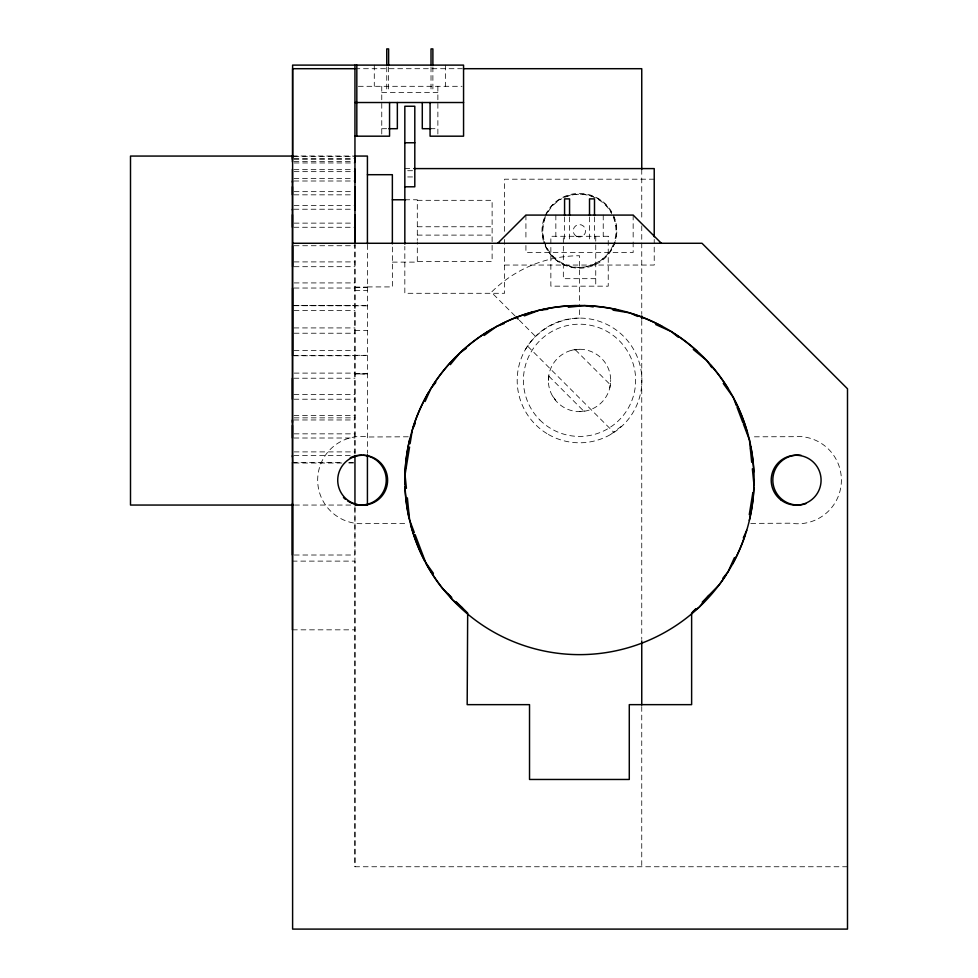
<?xml version="1.0" encoding="UTF-8"?>
<svg xmlns="http://www.w3.org/2000/svg" width="978" height="978" viewBox="0 0 978 978"><rect width="100%" height="100%" fill="white"/><g stroke="black" fill="none" stroke-linecap="round" stroke-linejoin="round"><path stroke-width="0.73" stroke-dasharray="4.89 3.67" d="M847.498 866.752L354.953 866.752L354.953 561.115L292.605 561.115M354.953 508.059L354.953 555.015L292.434 555.015M354.953 454L354.953 244.781M548.365 380.576L549.391 372.496M579.404 349.268L571.335 350.368A31.174 31.174 0 0 0 557.582 402.581A31.174 31.174 0 0 0 609.685 388.376L610.712 380.308M545.296 216.236C542.142 224.989 541.543 234.488 544.673 243.339M545.993 215.111C557.081 188.399 599.233 186.896 611.58 213.204M525.541 349.268C536.836 330.442 557.582 318.461 579.538 318.094L579.538 304.402M610.712 434.44L623.622 424.525M579.673 411.616L587.729 410.515M408.266 436.787L368.376 436.995A43.643 43.643 0 0 0 317.691 478.682A43.643 43.643 0 0 0 365.65 523.487L407.875 523.352M750.786 523.389L790.676 523.193A43.643 43.643 0 0 0 841.373 481.506A43.643 43.643 0 0 0 793.439 436.689L751.214 436.824M354.953 290.552L367.422 290.503M354.953 68.704L461.836 68.704M358.351 86.308L462.032 86.308M381.762 92.543L437.875 92.543M381.762 128.705L389.55 128.705M430.075 128.705L437.875 128.705M292.434 155.991L353.755 156.064M293.962 156.333L354.953 156.333M293.962 158.619L354.953 158.619M293.962 159.304L353.425 159.304M293.962 161.59L353.425 161.59M294.121 162.959L354.953 162.959M404.831 168.595L413.951 168.595M293.962 169.659L353.425 169.659M407.679 170.722L413.376 170.722M294.121 171.651L354.953 171.663M407.679 176.945L413.376 176.945M293.962 178.363L353.425 178.363M654.221 179.194L504.587 179.194L504.587 233.876M293.962 181.003L354.953 181.003M294.121 191.664L353.437 191.651M293.962 194.83L353.425 194.842M404.831 199.769L417.3 199.769L417.3 240.38M417.3 200.319L492.117 200.319L492.117 261.566L417.3 261.566M294.121 205.502L354.953 205.502M293.962 209.231L353.425 209.231M294.121 223.131L353.437 223.118M417.3 226.762L492.117 226.762M293.962 227.263L354.953 227.275M417.3 235.111L492.117 235.111M294.121 245.735L354.953 245.735M553.841 257.263L552.949 257.263L552.949 256.358M294.121 261.908L354.953 261.908M392.361 262.116L417.3 262.116L417.3 241.896M504.587 265.05L654.221 265.05L654.221 239.439M294.121 266.701L354.953 266.688M595.749 278.681L563.328 278.681L563.328 236.285M294.121 282.923L354.953 282.923M367.422 286.921L392.361 286.921L392.361 245.331M354.953 287.141L367.422 287.141M354.953 287.312L367.422 287.324M354.953 287.495L367.422 287.495M294.121 288.033L354.953 288.033M293.962 305.368L354.953 305.368M292.446 305.625L367.422 305.674M294.133 305.711L367.422 305.821M294.121 310.564L354.953 310.564M293.962 327.923L354.953 327.923M354.953 330.564L367.422 330.564M294.121 333.217L354.953 333.229M294.121 350.552L354.953 350.552M354.953 355.307L367.422 355.307M292.446 355.503L367.422 355.454M294.121 355.772L354.953 355.772M294.121 373.107L354.953 373.107M354.953 373.694L367.422 373.694M367.422 373.853L354.953 373.902L367.422 374.048M293.962 378.217L354.953 378.217M293.962 394.366L354.953 394.378M293.962 399.22L354.953 399.22M293.962 415.393L354.953 415.393M294.121 417.851L354.953 417.851M293.962 419.965L354.953 419.965M294.121 433.841L354.953 433.853M293.962 438.01L354.953 438.01M294.121 451.897L354.953 451.897M293.962 455.626L353.425 455.626M292.434 462.606L342.752 462.606M348.853 462.606L353.425 462.606M294.121 463.034L342.789 463.034M348.877 463.034L353.437 463.034M294.525 505.051L352.239 505.051M292.434 629.832L354.953 629.832M575.37 349.818L610.162 384.611M515.015 315.918L491.359 292.263A124.695 124.695 0 0 1 579.538 255.747L579.538 302.887M519.318 320.222L535.455 336.359M527.79 346.334L613.646 432.178M548.915 376.261L583.707 411.066M552.607 396.139L557.509 402.471M544.978 244.622C563.805 289.415 631.067 261.908 613.829 216.994M641.751 169.414L641.751 219.769M641.751 225.869L641.751 314.378M641.751 320.478L641.751 639.392M641.751 706.532L641.751 866.752M633.157 215.087L633.157 240.527M633.157 242.018L633.157 252.495L525.919 252.495L525.919 242.018M603.23 215.087L603.23 236.285M595.749 236.285L595.749 286.163M594.502 216.933L594.502 241.016M589.514 216.933L589.514 241.016M569.563 216.933L569.563 241.016M564.575 216.933L564.575 241.016M555.846 215.087L555.846 236.285M525.919 215.087L525.919 240.527M504.587 239.439L504.587 293.29L404.831 293.29L404.831 246.407M445.357 65.11L445.357 86.308M437.875 86.308L437.875 136.186M432.887 66.956L432.887 92.543M431.017 66.956L431.017 92.543M388.621 66.956L388.621 92.543M386.75 66.956L386.75 92.543M381.762 86.308L381.762 136.186M374.281 65.11L374.281 86.308M367.422 244.671L367.422 453.279M354.953 243.277L354.953 453.23M354.953 506.641L354.953 866.752M615.15 241.823A37.408 37.408 0 0 1 543.658 241.823M543.267 240.49A37.408 37.408 0 0 1 579.404 193.399A37.408 37.408 0 0 1 615.541 240.49M571.335 350.368A31.174 31.174 0 0 1 609.685 388.376M613.255 216.957A36.577 36.577 0 0 1 614.502 241.089M613.133 244.952A36.577 36.577 0 0 1 544.612 242.079M543.866 239.451A36.577 36.577 0 0 1 546.836 214.17M548.157 211.786A36.577 36.577 0 0 1 561.861 198.717M565.553 196.957A36.577 36.577 0 0 1 611.494 213.253M608.23 236.285L550.858 236.285L550.858 286.163L608.23 286.163L608.23 236.285M548.365 434.44A62.347 62.347 0 0 0 641.886 380.442A62.347 62.347 0 0 0 548.365 326.444A62.347 62.347 0 0 0 548.365 434.44M539.856 419.99A56.113 56.113 0 0 0 633.732 394.831A56.113 56.113 0 0 0 565.015 326.102A56.113 56.113 0 0 0 539.856 419.99M576.286 236.211A6.235 6.235 0 0 0 585.639 230.808A6.235 6.235 0 0 0 576.286 225.405A6.235 6.235 0 0 0 576.286 236.211"/><path stroke-width="1.47" d="M292.434 555.015L292.434 503.511M292.434 456.873L292.434 425.381M292.434 422.374L292.434 214.659M292.434 210.136L292.434 186.676M292.434 182.299L292.434 169.206M292.434 161.932L292.434 155.991M292.605 463.034L292.434 455.626M292.605 355.772L292.605 288.033M292.605 266.701L292.605 245.735M292.605 243.277L701.996 243.277L847.498 388.779L847.498 929.1L292.605 929.1L292.605 65.11L463.56 65.11L463.56 136.186L430.075 136.186L430.075 102.519M354.953 214.659L354.953 243.277L354.953 65.11M354.953 210.136L354.953 186.676M354.953 182.299L354.953 169.206M354.953 161.932L354.953 155.991M292.434 399.22L292.434 378.217M292.434 227.263L292.434 209.231M292.434 438.01L292.434 419.965M292.434 194.83L292.434 181.003M292.434 159.304L292.434 156.333M406.163 467.887L405.039 474.782L406.408 488.328M406.225 467.472L409.562 447.007M410.1 443.67L412.361 429.794L415.308 423.229M749.27 514.636L752.84 492.704M425.088 401.518L431.066 388.242L435.785 382.459M734.441 557.594L728.011 571.885L722.925 578.12M743.304 537.9L746.715 530.333M450.332 364.647L459.892 352.936L466.176 348.412M708.757 595.468L699.184 607.191L692.889 611.727M695.871 608.671L691.629 613.01L691.629 704.649L629.282 704.649L629.282 779.466L529.526 779.466L529.526 704.649L467.178 704.649L467.68 613.01L456.005 601.617M702.228 602.155L719.185 584.783A174.573 174.573 0 0 0 726.104 574.819M497.729 243.277L525.919 215.087L633.157 215.087L661.348 243.277M484.159 335.454L496.861 326.31L504.367 323.461M524.367 315.882L539.477 310.148L547.729 309.317M568.304 307.239L584.82 305.576L593.218 306.933M354.953 68.704L292.605 68.704L292.605 157.189M463.266 68.704L641.751 68.704L641.751 169.414M354.953 102.519L463.56 102.519M388.853 128.705L397.349 128.705L397.349 102.519M430.785 128.705L422.288 128.705L422.288 102.519M354.953 136.186L389.55 136.186L389.55 102.519M404.831 142.764L414.806 142.764M293.009 156.064L130.502 156.064L130.502 505.051L293.009 505.051M355.271 156.064L367.422 156.064L367.422 243.877M413.951 168.595L654.221 168.595L654.221 236.81M367.422 174.695L392.361 174.695L392.361 243.877M404.831 186.798L414.806 186.798L414.806 106.247L404.831 106.247L404.831 244.145M392.361 199.769L405.564 199.769M355.271 505.051L367.422 505.051L367.422 454.746M613.084 310.16L629.808 312.887L637.717 316.444M655.712 324.549L671.36 331.591L678.17 337.153M693.304 349.513L706.654 360.417L711.825 367.581M462.496 607.937L452.411 599.71L448.511 594.306M451.763 597.472L442.203 588.145A174.573 174.573 0 0 1 426.249 563.988M516.091 316.994L518.242 319.146M723.255 383.462L733.292 397.398L736.41 405.613M433.425 573.352L425.772 562.729L423.401 556.47M737.033 407.251L742.901 422.74M743.439 424.171L749.466 440.039L750.322 448.67M414.33 532.545L409.623 520.125L408.938 513.34M415.112 534.611L423.107 555.7M750.358 448.951L751.703 462.313M752.363 468.829L754.026 485.381A174.573 174.573 0 0 1 487.716 628.536A174.573 174.573 0 0 1 496.861 326.31A174.573 174.573 0 0 1 754.026 485.345M407.374 497.863L408.865 512.704M641.751 315.894L641.751 318.95M641.751 640.92L641.751 705.004M594.502 215.429L594.502 198.876L589.514 198.876L589.514 215.429M569.563 215.429L569.563 198.876L564.575 198.876L564.575 215.429M432.887 65.453L432.887 48.9L431.017 48.9L431.017 65.453M388.621 65.453L388.621 48.9L386.75 48.9L386.75 65.453M356.823 65.11L356.823 136.186M354.953 455.956L354.953 504.721M292.434 462.606L292.434 629.832M753.83 487.264A174.573 174.573 0 0 1 749.295 520.357M745.126 535.076A174.573 174.573 0 0 1 732.375 564.306M424.807 561.286A174.573 174.573 0 0 1 410.54 524.465M409.085 518.511A174.573 174.573 0 0 1 404.965 486.91M404.868 483.841A174.573 174.573 0 0 1 404.843 477.716M404.978 473.132A174.573 174.573 0 0 1 409.868 438.547M412.74 428.23A174.573 174.573 0 0 1 428.694 392.092M432.704 385.576A174.573 174.573 0 0 1 455.552 357.166M462.191 350.833A174.573 174.573 0 0 1 491.616 329.305M501.029 324.207A174.573 174.573 0 0 1 533.658 311.725M542.57 309.549A174.573 174.573 0 0 1 575.761 305.662M591.042 306.016A174.573 174.573 0 0 1 618.072 309.965M632.827 313.999A174.573 174.573 0 0 1 662.167 326.493M674.025 333.486A174.573 174.573 0 0 1 696.886 351.065M710.798 365.259A174.573 174.573 0 0 1 727.938 388.462M734.698 400.454A174.573 174.573 0 0 1 747.473 432.973M750.664 446.359A174.573 174.573 0 0 1 753.781 471.958M805.921 503.633A24.939 24.939 0 0 1 772.938 482.496A24.939 24.939 0 0 1 801.178 455.357M362.911 455.173A24.939 24.939 0 0 1 384.941 488.046A24.939 24.939 0 0 1 347.496 500.822M345.405 499.269A24.939 24.939 0 0 1 343.474 497.484M350.258 457.716A24.939 24.939 0 0 1 361.615 455.125M781.239 500.186A24.939 24.939 0 0 0 820.909 483.108A24.939 24.939 0 0 0 786.275 457.288A24.939 24.939 0 0 0 781.239 500.186M350.197 501.8A24.939 24.939 0 0 0 387.606 480.198A24.939 24.939 0 0 0 350.197 458.596A24.939 24.939 0 0 0 350.197 501.8"/></g></svg>
